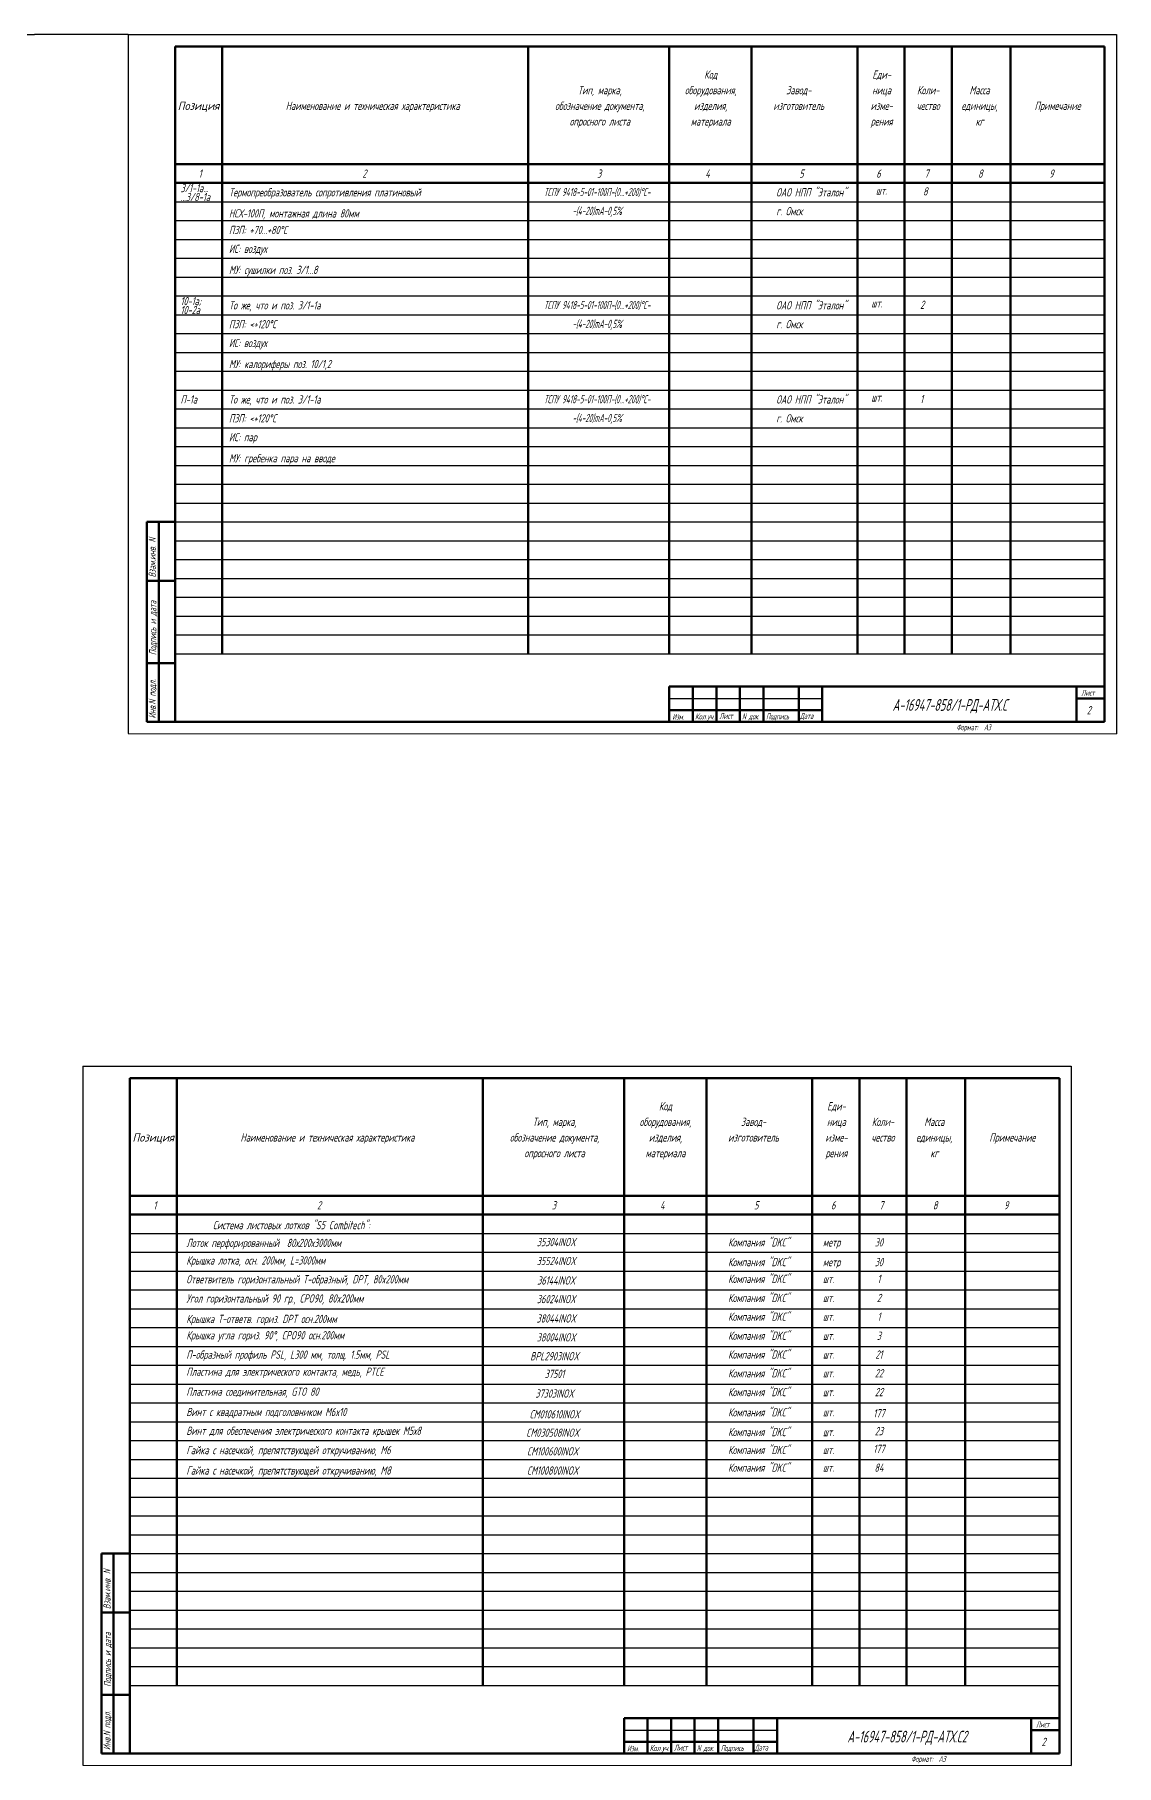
# Model space of a CAD drawing. Header units: millimetres. Extents: x -680 to 9204, y -4430 to 7779.
# Drawn here: x 187 to 646, y -4418 to -3683 of the extents above; entities that cross this region are included whole.
import ezdxf
from ezdxf.enums import TextEntityAlignment as Align

# ---------------------------------------------------------------- set-up
doc = ezdxf.new("R2010")
doc.units = ezdxf.units.MM
doc.layers.get('Defpoints').update_dxf_attribs({"color": 33})
for name, color, linetype, lineweight in [('Обводка', 6, 'Continuous', 25), ('Связи', 95, 'Continuous', 25), ('Текст_КИП', 2, 'Continuous', 25)]:
    doc.layers.add(name, color=color, linetype=linetype, lineweight=lineweight)
doc.styles.add('Simplex', font='simplex.shx', dxfattribs={"width": 0.7, "oblique": 15})

msp = doc.modelspace()

# ---------------------------------------------------------------- linework, layer by layer
msp.add_line((226.344, -3683.152), (186.618, -3683.152))
at = {"lineweight": 60}
for p, q in [((246.344, -3688.152), (641.344, -3688.152)), ((246.344, -3975.152), (246.344, -3688.152)), ((266.344, -3688.152), (266.344, -3946.152)), ((396.344, -3688.152), (396.344, -3946.152)), ((456.344, -3688.152), (456.344, -3946.152)), ((491.344, -3688.152), (491.344, -3946.152)), ((536.344, -3688.152), (536.344, -3946.152)), ((556.344, -3688.152), (556.344, -3946.152)), ((576.344, -3688.152), (576.344, -3946.152)), ((601.344, -3688.152), (601.344, -3946.152)), ((641.344, -3688.152), (641.344, -3975.152)), ((246.344, -3738.152), (641.344, -3738.152)), ((246.344, -3746.152), (641.344, -3746.152)), ((234.344, -3975.152), (234.344, -3890.152)), ((234.344, -3890.152), (246.344, -3890.152)), ((239.344, -3975.152), (239.344, -3890.152)), ((246.344, -3915.152), (234.344, -3915.152)), ((246.344, -3950.152), (234.344, -3950.152)), ((246.344, -3975.152), (234.344, -3975.152)), ((641.344, -3975.152), (246.344, -3975.152)), ((227.117, -4413.427), (227.117, -4126.427)), ((227.117, -4126.427), (622.117, -4126.427)), ((247.117, -4126.427), (247.117, -4384.427)), ((377.117, -4126.427), (377.117, -4384.427)), ((437.117, -4126.427), (437.117, -4384.427)), ((472.117, -4126.427), (472.117, -4384.427)), ((517.117, -4126.427), (517.117, -4384.427)), ((537.117, -4126.427), (537.117, -4384.427)), ((557.117, -4126.427), (557.117, -4384.427)), ((582.117, -4126.427), (582.117, -4384.427)), ((622.117, -4126.427), (622.117, -4413.427)), ((227.117, -4176.427), (622.117, -4176.427)), ((227.117, -4184.427), (622.117, -4184.427)), ((215.117, -4413.427), (215.117, -4328.427)), ((215.117, -4328.427), (227.117, -4328.427)), ((220.117, -4413.427), (220.117, -4328.427)), ((227.117, -4353.427), (215.117, -4353.427)), ((227.117, -4388.427), (215.117, -4388.427)), ((227.117, -4413.427), (215.117, -4413.427)), ((622.117, -4413.427), (227.117, -4413.427))]:
    msp.add_line(p, q, dxfattribs=at)
at = {"lineweight": 50}
for p, q in [((641.344, -3960.152), (456.344, -3960.152)), ((456.344, -3960.152), (456.344, -3975.152)), ((466.344, -3975.152), (466.344, -3960.152)), ((476.344, -3975.152), (476.344, -3960.152)), ((486.344, -3975.152), (486.344, -3960.152)), ((496.344, -3975.152), (496.344, -3960.152)), ((511.344, -3975.152), (511.344, -3960.152)), ((521.344, -3975.152), (521.344, -3960.152)), ((629.344, -3975.152), (629.344, -3960.152)), ((456.344, -3970.152), (521.344, -3970.152)), ((629.344, -3965.152), (641.344, -3965.152)), ((622.117, -4398.427), (437.117, -4398.427)), ((437.117, -4398.427), (437.117, -4413.427)), ((447.117, -4413.427), (447.117, -4398.427)), ((457.117, -4413.427), (457.117, -4398.427)), ((467.117, -4413.427), (467.117, -4398.427)), ((477.117, -4413.427), (477.117, -4398.427)), ((492.117, -4413.427), (492.117, -4398.427)), ((502.117, -4413.427), (502.117, -4398.427)), ((610.117, -4413.427), (610.117, -4398.427)), ((610.117, -4403.427), (622.117, -4403.427)), ((437.117, -4408.427), (502.117, -4408.427))]:
    msp.add_line(p, q, dxfattribs=at)
at = {"lineweight": -3}
for p, q in [((456.344, -3965.152), (521.344, -3965.152)), ((437.117, -4403.427), (502.117, -4403.427))]:
    msp.add_line(p, q, dxfattribs=at)
at = {"layer": 'Defpoints'}
for p, q in [((-233.382, -3683.152), (186.618, -3683.152)), ((226.344, -3683.152), (646.344, -3683.152)), ((226.344, -3683.152), (226.344, -3980.124)), ((646.344, -3683.152), (646.344, -3980.152)), ((226.344, -3980.124), (646.344, -3980.152)), ((207.117, -4121.427), (627.117, -4121.427)), ((207.117, -4121.427), (207.117, -4418.399)), ((627.117, -4121.427), (627.117, -4418.427)), ((207.117, -4418.399), (627.117, -4418.427))]:
    msp.add_line(p, q, dxfattribs=at)
at = {"layer": 'Обводка', "color": 155}
for p, q in [((246.344, -3754.152), (641.344, -3754.152)), ((246.344, -3762.152), (641.344, -3762.152)), ((246.344, -3770.152), (641.344, -3770.152)), ((246.344, -3778.152), (641.344, -3778.152)), ((246.344, -3786.152), (641.344, -3786.152)), ((246.344, -3794.152), (641.344, -3794.152)), ((246.344, -3802.152), (641.344, -3802.152)), ((246.344, -3810.152), (641.344, -3810.152)), ((246.344, -3818.152), (641.344, -3818.152)), ((246.344, -3826.152), (641.344, -3826.152)), ((246.344, -3834.152), (641.344, -3834.152)), ((246.344, -3842.152), (641.344, -3842.152)), ((246.344, -3850.152), (641.344, -3850.152)), ((246.344, -3858.152), (641.344, -3858.152)), ((246.344, -3866.152), (641.344, -3866.152)), ((246.344, -3874.152), (641.344, -3874.152)), ((246.344, -3882.152), (641.344, -3882.152)), ((246.344, -3890.152), (641.344, -3890.152)), ((246.344, -3898.152), (641.344, -3898.152)), ((246.344, -3906.152), (641.344, -3906.152)), ((246.344, -3914.152), (641.344, -3914.152)), ((246.344, -3922.152), (641.344, -3922.152)), ((246.344, -3930.152), (641.344, -3930.152)), ((246.344, -3938.152), (641.344, -3938.152)), ((246.344, -3946.152), (641.344, -3946.152)), ((227.117, -4192.427), (622.117, -4192.427)), ((227.117, -4200.427), (622.117, -4200.427)), ((227.117, -4208.427), (622.117, -4208.427)), ((227.117, -4216.427), (622.117, -4216.427)), ((227.117, -4224.427), (622.117, -4224.427)), ((227.117, -4232.427), (622.117, -4232.427)), ((227.117, -4240.427), (622.117, -4240.427)), ((227.117, -4248.427), (622.117, -4248.427)), ((227.117, -4256.427), (622.117, -4256.427)), ((227.117, -4264.427), (622.117, -4264.427)), ((227.117, -4272.427), (622.117, -4272.427)), ((227.117, -4280.427), (622.117, -4280.427)), ((227.117, -4288.427), (622.117, -4288.427)), ((227.117, -4296.427), (622.117, -4296.427)), ((227.117, -4304.427), (622.117, -4304.427)), ((227.117, -4312.427), (622.117, -4312.427)), ((227.117, -4320.427), (622.117, -4320.427)), ((227.117, -4328.427), (622.117, -4328.427)), ((227.117, -4336.427), (622.117, -4336.427)), ((227.117, -4344.427), (622.117, -4344.427)), ((227.117, -4352.427), (622.117, -4352.427)), ((227.117, -4360.427), (622.117, -4360.427)), ((227.117, -4368.427), (622.117, -4368.427)), ((227.117, -4376.427), (622.117, -4376.427)), ((227.117, -4384.427), (622.117, -4384.427)), ((227.117, -4384.427), (622.117, -4384.427))]:
    msp.add_line(p, q, dxfattribs=at)

# ---------------------------------------------------------------- texts
at = {"layer": 'Связи', "color": 6, "style": 'Simplex', "oblique": 15, "width": 0.6}
for s, p in [('Система листовых лотков "S5 Combitech":', (262.385, -4190.66)), ('Лоток перфорированный  80х200х3000мм', (251.107, -4198.217)), ('Крышка лотка, осн. 200мм, L=3000мм', (251.107, -4205.675)), ('Ответвитель горизонтальный Т-образный, DPT, 80x200мм', (251.107, -4213.658)), ('Угол горизонтальный 90 гр., CPO90, 80x200мм', (251.107, -4221.822)), ('Крышка Т-ответв. гориз. DPT осн.200мм', (251.107, -4230.507)), ('Крышка угла гориз. 90°, CPO90 осн.200мм', (251.107, -4237.435)), ('П-образный профиль PSL, L300 мм, толщ. 1.5мм, PSL', (251.107, -4245.672)), ('Пластина для электрического контакта, медь, PTCE', (251.107, -4252.93)), ('Пластина соединительная, GTO 80', (251.107, -4261.417)), ('Винт с квадратным подголовником M6x10', (251.107, -4270.037)), ('Винт для обеспечения электрического контакта крышек М5х8', (251.107, -4278.026)), ('Гайка с насечкой, препятствующей откручиванию, М6 ', (251.107, -4286.234)), ('Гайка с насечкой, препятствующей откручиванию, М8', (251.107, -4294.899))]:
    msp.add_text(s, height=3.5, dxfattribs=at).set_placement(p)
at = {"layer": 'Связи', "color": 3, "style": 'Simplex', "oblique": 15, "width": 0.6}
for s, p in [('35304INOX', (408.257, -4197.867)), ('35524INOX', (408.257, -4205.895)), ('36144INOX', (408.257, -4214.179)), ('36024INOX', (408.257, -4222.081)), ('38044INOX', (408.257, -4230.314)), ('38004INOX', (408.257, -4238.357)), ('BPL2903INOX', (407.548, -4246.35)), ('37501', (407.548, -4253.841)), ('37303INOX', (407.548, -4262.195)), ('CM010610INOX', (407.548, -4271.018)), ('CM030508INOX ', (407.548, -4278.832)), ('CM100600INOX ', (407.543, -4286.753)), ('CM100800INOX ', (407.543, -4294.914))]:
    msp.add_text(s, height=3.5, dxfattribs=at).set_placement(p, align=Align.CENTER)
at = {"layer": 'Текст_КИП', "style": 'Simplex', "oblique": 15, "width": 0.6}
for s, p in [('Код', (473.945, -3701.852)), ('Еди-', (546.562, -3701.852)), ('Тип, марка,', (426.816, -3708.502)), ('оборудования,', (473.945, -3708.502)), ('Завод-', (511.344, -3708.502)), ('Коли-', (566.344, -3708.502)), ('Масса', (588.18, -3708.502)), ('Наименование и техническая характеристика', (330.291, -3715.152)), ('обозначение документа,', (426.816, -3715.152)), ('изделия,', (473.945, -3715.152)), ('изготовитель', (511.344, -3715.152)), ('изме-', (546.562, -3715.152)), ('ница', (546.562, -3708.502)), ('чество', (566.344, -3715.152)), ('единицы,', (588.18, -3715.152)), ('Примечание', (621.344, -3715.152)), ('опросного листа', (426.816, -3721.802)), ('материала', (473.945, -3721.802)), ('рения', (546.562, -3721.802)), ('кг', (588.18, -3721.802)), ('Код', (454.717, -4140.127)), ('Еди-', (527.335, -4140.127)), ('Тип, марка,', (407.588, -4146.777)), ('оборудования,', (454.717, -4146.777)), ('Завод-', (492.117, -4146.777)), ('ница', (527.335, -4146.777)), ('Коли-', (547.117, -4146.777)), ('Масса', (568.952, -4146.777)), ('Наименование и техническая характеристика', (311.063, -4153.427)), ('обозначение документа,', (407.588, -4153.427)), ('изделия,', (454.717, -4153.427)), ('изготовитель', (492.117, -4153.427)), ('изме-', (527.335, -4153.427)), ('чество', (547.117, -4153.427)), ('единицы,', (568.952, -4153.427)), ('Примечание', (602.117, -4153.427)), ('опросного листа', (407.588, -4160.077)), ('материала', (454.717, -4160.077)), ('рения', (527.335, -4160.077)), ('кг', (568.952, -4160.077)), ('Компания "DKC"', (494.319, -4197.994)), ('30', (545.416, -4197.994)), ('Компания "DKC"', (494.319, -4206.37)), ('30', (545.416, -4206.37)), ('Компания "DKC"', (494.319, -4213.49)), ('1', (545.416, -4213.49)), ('Компания "DKC"', (494.319, -4221.589)), ('2', (545.416, -4221.589)), ('Компания "DKC"', (494.319, -4229.558)), ('1', (545.416, -4229.558)), ('Компания "DKC"', (494.319, -4237.658)), ('3', (545.416, -4237.658)), ('Компания "DKC"', (494.319, -4245.627)), ('21', (545.416, -4245.627)), ('Компания "DKC"', (494.319, -4253.596)), ('22', (545.416, -4253.596)), ('Компания "DKC"', (494.319, -4261.596)), ('22', (545.416, -4261.596)), ('Компания "DKC"', (494.319, -4270.2)), ('177', (545.416, -4270.576)), ('Компания "DKC"', (494.319, -4278.576)), ('23', (545.416, -4278.191)), ('Компания "DKC"', (494.319, -4286.191)), ('177', (545.416, -4285.696)), ('Компания "DKC"', (494.319, -4293.696)), ('84', (545.416, -4293.696))]:
    msp.add_text(s, height=3.5, dxfattribs=at).set_placement(p, align=Align.CENTER)
at = {"layer": 'Текст_КИП', "style": 'Simplex', "oblique": 15, "width": 0.822902}
for p, p2 in [((247.432, -3715.152), (265.124, -3715.152)), ((228.205, -4153.427), (245.897, -4153.427))]:
    msp.add_text('Позиция', height=3.5, dxfattribs=at).set_placement(p, p2, align=Align.FIT)
at = {"layer": 'Текст_КИП', "style": 'Simplex', "oblique": 15, "width": 0.6}
for s, height, p in [('1', 3.5, (256.324, -3743.948)), ('2', 3.5, (325.884, -3743.948)), ('3', 3.5, (425.66, -3743.948)), ('4', 3.5, (471.613, -3743.948)), ('5', 3.5, (511.586, -3743.948)), ('6', 3.5, (544.32, -3743.948)), ('7', 3.5, (564.779, -3743.948)), ('8', 3.5, (587.572, -3743.948)), ('9', 3.5, (617.788, -3743.948)), ('3/1-1а...', 3.5, (248.63, -3750.099)), ('Термопреобразователь сопротивления платиновый ', 3.5, (269.216, -3751.906)), ('...3/8-1а', 3.5, (248.63, -3753.896)), ('НСХ-100П, монтажная длина 80мм', 3.5, (269.216, -3760.853)), ('ПЗП: +70...+80%%DC ', 3.5, (269.216, -3767.906)), ('ИС: воздух', 3.5, (269.216, -3775.906)), ('МУ: сушилки поз. 3/1...8', 3.5, (269.216, -3784.853)), ('10-1а;', 3.5, (248.63, -3798.099)), ('10-2а', 3.5, (248.63, -3801.896)), ('То же, что и поз. 3/1-1а', 3.5, (269.216, -3799.906)), (' шт.   ', 3.5, (540.601, -3799.043)), ('2', 3.5, (562.94, -3799.686)), ('ПЗП: <+120%%DC ', 3.5, (269.216, -3807.906)), ('ИС: воздух', 3.5, (269.216, -3815.906)), ('МУ: калориферы поз. 10/1,2', 3.5, (269.216, -3824.853)), ('П-1а', 3.5, (248.63, -3839.876)), ('То же, что и поз. 3/1-1а', 3.5, (269.216, -3839.906)), (' шт.   ', 3.5, (540.601, -3839.043)), ('1', 3.5, (562.94, -3839.686)), ('ПЗП: <+120%%DC ', 3.5, (269.216, -3847.906)), ('ИС: пар', 3.5, (269.216, -3855.906)), ('МУ: гребенка пара на вводе', 3.5, (269.216, -3864.853)), ('А-16947-858/1-РД-АТХ.С', 5, (551.213, -3970.428)), ('1', 3.5, (237.097, -4182.222)), ('2', 3.5, (306.657, -4182.222)), ('3', 3.5, (406.432, -4182.222)), ('4', 3.5, (452.386, -4182.222)), ('5', 3.5, (492.359, -4182.222)), ('6', 3.5, (525.093, -4182.222)), ('7', 3.5, (545.552, -4182.222)), ('8', 3.5, (568.345, -4182.222)), ('9', 3.5, (598.561, -4182.222)), ('метр', 3.5, (521.607, -4197.994)), ('метр', 3.5, (521.607, -4206.37)), ('шт.', 3.5, (521.607, -4213.49)), ('шт.', 3.5, (521.607, -4221.589)), ('шт.', 3.5, (521.607, -4229.558)), ('шт.', 3.5, (521.607, -4237.658)), ('шт.', 3.5, (521.607, -4245.627)), ('шт.', 3.5, (521.607, -4253.596)), ('шт.', 3.5, (521.607, -4261.596)), ('шт.', 3.5, (521.607, -4270.2)), ('шт.', 3.5, (521.607, -4278.576)), ('шт.', 3.5, (521.607, -4286.191)), ('шт.', 3.5, (521.607, -4293.696)), ('А-16947-858/1-РД-АТХ.С2', 5, (531.985, -4408.702))]:
    msp.add_text(s, height=height, dxfattribs=at).set_placement(p)
at = {"layer": 'Текст_КИП', "color": 3, "style": 'Simplex', "oblique": 15, "width": 0.5}
for s, p in [('ТСПУ 9418-5-01-100П-(0...+200)%%DC-', (425.66, -3751.773)), ('-(4-20)mA-0,5%%%', (425.66, -3759.773)), ('ТСПУ 9418-5-01-100П-(0...+200)%%DC-', (425.66, -3799.773)), ('-(4-20)mA-0,5%%%', (425.66, -3807.773)), ('ТСПУ 9418-5-01-100П-(0...+200)%%DC-', (425.66, -3839.773)), ('-(4-20)mA-0,5%%%', (425.66, -3847.773))]:
    msp.add_text(s, height=3.5, dxfattribs=at).set_placement(p, align=Align.CENTER)
at = {"layer": 'Текст_КИП', "color": 3, "style": 'Simplex', "oblique": 15, "width": 0.6}
for s, p in [('ОАО НПП "Эталон" ', (501.794, -3751.906)), ('г. Омск', (501.794, -3759.906)), ('ОАО НПП "Эталон" ', (501.794, -3799.906)), ('г. Омск', (501.794, -3807.906)), ('ОАО НПП "Эталон" ', (501.794, -3839.906)), ('г. Омск', (501.794, -3847.906))]:
    msp.add_text(s, height=3.5, dxfattribs=at).set_placement(p)
at = {"layer": 'Текст_КИП', "lineweight": -3, "style": 'Simplex', "oblique": 15, "width": 0.6}
for s, height, p in [('шт.', 3.5, (544.113, -3751.194)), ('8', 3.5, (564.177, -3751.493)), ('Лист', 2.5, (631.426, -3964.036)), ('2', 3.5, (633.785, -3971.921)), ('Изм.', 2.5, (457.623, -3974.223)), ('Лист', 2.5, (477.642, -3973.859)), ('N док.', 2.5, (487.288, -3974.041)), ('Подпись', 2.5, (497.479, -3974.041)), ('Дата', 2.5, (511.857, -3973.859)), ('Формат:  А3', 2.5, (578.387, -3978.68)), ('Лист', 2.5, (612.198, -4402.311)), ('Изм.', 2.5, (438.396, -4412.497)), ('Лист', 2.5, (458.415, -4412.133)), ('N док.', 2.5, (468.06, -4412.315)), ('Подпись', 2.5, (478.252, -4412.315)), ('Дата', 2.5, (492.629, -4412.133)), ('2', 3.5, (614.558, -4410.195)), ('Формат:  А3', 2.5, (559.16, -4416.955))]:
    msp.add_text(s, height=height, dxfattribs=at).set_placement(p)
at = {"layer": 'Текст_КИП', "style": 'Simplex', "oblique": 15, "width": 0.6}
for s, p in [('Взам.инв. N', (238.107, -3913.785)), ('Подпись и дата', (238.317, -3946.781)), ('Инв.N подл.', (238.107, -3973.681)), ('Взам.инв. N', (218.88, -4352.06)), ('Подпись и дата', (219.09, -4385.055)), ('Инв.N подл.', (218.88, -4411.956))]:
    msp.add_text(s, height=3, rotation=90, dxfattribs=at).set_placement(p)
at = {"layer": 'Текст_КИП', "lineweight": -3, "style": 'Simplex', "oblique": 15, "width": 0.696257}
for p, p2 in [((467.268, -3974.041), (475.64, -3974.041)), ((448.041, -4412.315), (456.413, -4412.315))]:
    msp.add_text('Кол.уч.', height=2.5, dxfattribs=at).set_placement(p, p2, align=Align.FIT)

doc.saveas('drawing.dxf')
